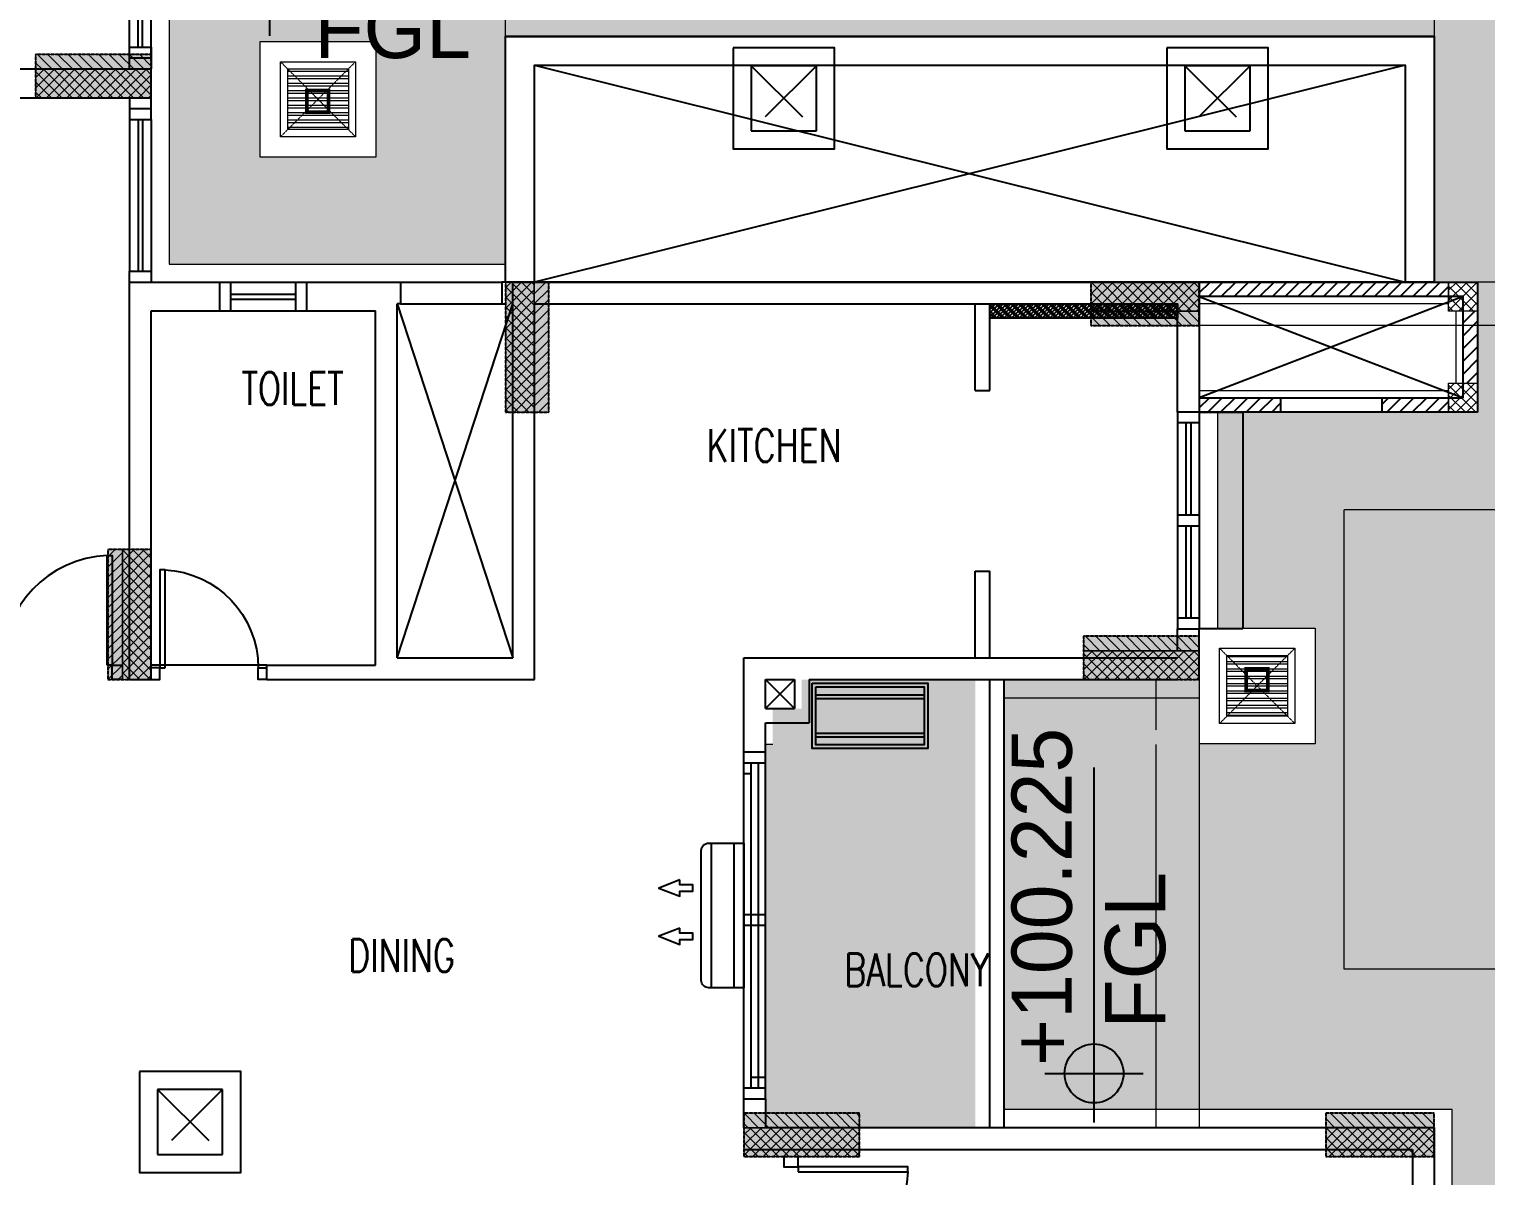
# Model space of a CAD drawing. Header units: millimetres. Extents: x 7964926 to 16080295, y -6277184 to -2986664.
# Drawn here: x 8081966 to 8092044, y -3120893 to -3112960 of the extents above; entities that cross this region are included whole.
import ezdxf

# ---------------------------------------------------------------- set-up
doc = ezdxf.new("R2010")
doc.units = ezdxf.units.MM
doc.header["$LTSCALE"] = 2000
doc.header["$MEASUREMENT"] = 0
for name, pattern in [('( Hidden )', [0.375, 0.25, -0.125]), ('1', [0, 0, 0]), ('DASHED2', [0.375, 0.25, -0.125]), ('HIDDEN', [0.375, 0.25, -0.125])]:
    doc.linetypes.add(name, pattern=pattern)
for name, color, linetype in [('a-AC units', 7, 'Continuous'), ('a-chajja', 2, 'HIDDEN'), ('a-col', 8, 'DASHED2'), ('a-cutout', 8, 'Continuous'), ('a-door', 8, 'Continuous'), ('a-ele 1', 8, 'Continuous'), ('a-hat col', 252, 'Continuous'), ('a-hatch', 8, 'Continuous'), ('a-hatch wall', 8, 'Continuous'), ('a-railing', 2, 'Continuous'), ('a-text m', 8, 'Continuous'), ('a-tile drop', 1, 'Continuous'), ('a-wall', 8, 'Continuous'), ('a-window', 8, 'Continuous'), ('EARTHPIT', 230, 'Continuous'), ('L-FL', 7, 'Continuous')]:
    doc.layers.add(name, color=color, linetype=linetype)
for name, color, linetype, lineweight in [('L-CHAMBERS', 50, 'Continuous', 5), ('L-CORECUT', 4, 'Continuous', 5), ('L-ELE 2', 30, 'Continuous', 15), ('L-Paver 400x400', 250, '1', 13), ('L-SHRUBS', 96, 'Continuous', 18), ('STR-Balcony', 250, 'Continuous', 15), ('STR-Capital', 8, 'Continuous', 15), ('STR-Column', 250, 'Continuous', 15), ('STR-Column Hatch', 250, 'Continuous', 15), ('STR-Podium Beam', 8, 'Continuous', 15), ('STR-RCC Up Stand', 250, 'Continuous', 15)]:
    doc.layers.add(name, color=color, linetype=linetype, lineweight=lineweight)
doc.styles.add('a-100 txt m', font='romans.shx', dxfattribs={"width": 0.75, "height": 300})
doc.styles.add('Century Gothic', font='GOTHIC.TTF')
doc.styles.get("Standard").update_dxf_attribs({"font": 'romans.shx', "width": 0.75})
pattern_1 = [(45, (1424320.437, 166168.526), (-44.1941738, 44.1941738), [])]
pattern_2 = [(0, (5508973.427, -3743846.518), (12.5, 25), [0, -25])]
pattern_3 = [(45, (5571326.44, -3614298.786), (-35.3553391, 35.3553391), []), (135, (5571326.44, -3614298.786), (-35.3553391, -35.3553391), [])]
pattern_4 = [(45, (5573976.44, -3612548.786), (-35.3553391, 35.3553391), []), (135, (5573976.44, -3612548.786), (-35.3553391, -35.3553391), [])]
pattern_5 = [(315, (7593847.237, -609275.35), (35.3553391, 35.3553391), []), (45, (7593847.237, -609275.35), (-35.3553391, 35.3553391), [])]
pattern_6 = [(315, (7590072.237, -609275.35), (35.3553391, 35.3553391), []), (45, (7590072.237, -609275.35), (-35.3553391, 35.3553391), [])]
pattern_7 = [(315, (7584972.237, -601950.35), (35.3553391, 35.3553391), []), (45, (7584972.237, -601950.35), (-35.3553391, 35.3553391), [])]
pattern_8 = [(315, (7592222.237, -603425.35), (35.3553391, 35.3553391), []), (45, (7592222.237, -603425.35), (-35.3553391, 35.3553391), [])]
pattern_9 = [(315, (7592222.237, -605975.35), (35.3553391, 35.3553391), []), (45, (7592222.237, -605975.35), (-35.3553391, 35.3553391), [])]
pattern_10 = [(315, (7693102.187, -615762.335), (35.3553391, 35.3553391), [])]
pattern_11 = [(315, (7700352.187, -617537.335), (35.3553391, 35.3553391), [])]
pattern_12 = [(315, (7700352.187, -619787.335), (35.3553391, 35.3553391), [])]
pattern_13 = [(45, (5588088.427, -3504418.836), (-35.3553391, 35.3553391), [])]
pattern_14 = [(315, (7701977.187, -623087.335), (35.3553391, 35.3553391), [])]
pattern_15 = [(315, (7698202.187, -623087.335), (35.3553391, 35.3553391), [])]
pattern_16 = [(45, (5585138.427, -3506168.836), (-35.3553391, 35.3553391), [])]
pattern_17 = [(315, (5577788.427, -3654451.586), (35.3553391, 35.3553391), []), (45, (5577788.427, -3654451.586), (-35.3553391, 35.3553391), [])]
pattern_18 = [(315, (5577787.877, -3655701.586), (35.3553391, 35.3553391), []), (45, (5577787.877, -3655701.586), (-35.3553391, 35.3553391), [])]

# ---------------------------------------------------------------- blocks, each defined once
blk = doc.blocks.new('basement - column')
at = {"layer": 'a-hat col'}
h = blk.add_hatch(color=256, dxfattribs=at)
h.dxf.hatch_style = 1
h.paths.add_polyline_path([(94725, -27074), (93925, -27074), (93925, -27374), (94725, -27374)])
h = blk.add_hatch(color=256, dxfattribs=at)
h.dxf.hatch_style = 1
h.paths.add_polyline_path([(97475, -28649), (97175, -28649), (97175, -29549), (97475, -29549)])
h = blk.add_hatch(color=256, dxfattribs=at)
h.dxf.hatch_style = 1
h.paths.add_polyline_path([(101975, -28649), (101225, -28649), (101225, -28949), (101975, -28949)])
h = blk.add_hatch(color=256, dxfattribs=at)
h.dxf.hatch_style = 1
h.paths.add_polyline_path([(94725, -30499), (94425, -30499), (94425, -31399), (94725, -31399)])
h = blk.add_hatch(color=256, dxfattribs=at)
h.dxf.hatch_style = 1
h.paths.add_polyline_path([(101975, -31099), (101175, -31099), (101175, -31399), (101975, -31399)])
h = blk.add_hatch(color=256, dxfattribs=at)
h.dxf.hatch_style = 1
h.paths.add_polyline_path([(99625, -34399), (98825, -34399), (98825, -34699), (99625, -34699)])
h = blk.add_hatch(color=256, dxfattribs=at)
h.dxf.hatch_style = 1
h.paths.add_polyline_path([(103600, -34399), (102850, -34399), (102850, -34699), (103600, -34699)])
at = {"layer": 'a-col', "linetype": 'DASHED2', "ltscale": 0.001}
for points in [[(93925, -27074), (93925, -27374), (94725, -27374), (94725, -27074)], [(97175, -29549), (97475, -29549), (97475, -28649), (97175, -28649)], [(101225, -28649), (101225, -28949), (101975, -28949), (101975, -28649)], [(94425, -31399), (94725, -31399), (94725, -30499), (94425, -30499)], [(101175, -31099), (101175, -31399), (101975, -31399), (101975, -31099)], [(98825, -34399), (98825, -34699), (99625, -34699), (99625, -34399)], [(102850, -34399), (102850, -34699), (103600, -34699), (103600, -34399)]]:
    blk.add_lwpolyline(points, close=True, dxfattribs=at)
blk = doc.blocks.new('finish lvl')
h = blk.add_hatch(color=256)
edge = h.paths.add_edge_path()
edge.add_ellipse((0.0378, 0.003), major_axis=(-0.0305, 0.0305), ratio=1, start_angle=-45, end_angle=45)
edge.add_line((-0.0053, 0.003), (0.0378, 0.003))
edge.add_line((0.0378, 0.003), (0.0378, 0.0461))
edge = h.paths.add_edge_path()
edge.add_ellipse((0.0378, 0.003), major_axis=(-0.0305, 0.0305), ratio=1, start_angle=135, end_angle=225)
edge.add_line((0.0809, 0.003), (0.0378, 0.003))
edge.add_line((0.0378, 0.003), (0.0378, -0.0401))
for p, q in [((0.0378, 0.0748), (0.0378, -0.0688)), ((-0.034, 0.003), (0.4857, 0.003))]:
    blk.add_line(p, q)
blk.add_ellipse((0.0378, 0.003), major_axis=(-0.0305, 0.0305), ratio=1, start_param=1.570796326794534, end_param=7.85398163397412)
at = {"layer": 'L-FL'}
for tag, p in [('%%P0.00', (0.1256, 0.0357)), ('FIN.LVL.', (0.1075, -0.103))]:
    blk.add_attdef(tag, p, '', height=0.08, dxfattribs=at)
blk = doc.blocks.new('*U163')
blk.add_line((70, 0), (70, 0))
blk.add_lwpolyline([(795, 100), (795, 859), (830, 859), (830, 100)], close=True)
for points in [[(0, 100), (70, 100), (70, 0), (0, 0)], [(900, 0), (830, 0), (830, 100), (900, 100)]]:
    blk.add_lwpolyline(points)
blk.add_arc((830, 100), 760, 92.6396, 180)
blk = doc.blocks.new('*U161')
blk.add_line((70, 0), (70, 0))
blk.add_lwpolyline([(795, 100), (795, 859), (830, 859), (830, 100)], close=True)
for points in [[(0, 100), (70, 100), (70, 0), (0, 0)], [(900, 0), (830, 0), (830, 100), (900, 100)]]:
    blk.add_lwpolyline(points)
blk.add_arc((830, 100), 760, 92.6396, 180)
blk = doc.blocks.new('*U160')
for points in [[(0, 80), (60, 80), (60, 0), (0, 0)], [(800, 80), (740, 80), (740, 0), (800, 0)]]:
    blk.add_lwpolyline(points)
blk.add_lwpolyline([(95, 0), (95, -679), (60, -679), (60, 0)], close=True)
blk.add_arc((57, 2), 683, 273.153, 359.7973)
blk = doc.blocks.new('sd2400')
for p, q in [((0, 150), (2400, 150)), ((75, 150), (75, 0)), ((1200, 150), (1200, 0)), ((1275, 150), (1275, 0)), ((2250, 150), (2250, 100)), ((2325, 150), (2325, 0)), ((0, 0), (2400, 0)), ((75, 100), (2325, 100)), ((75, 50), (2325, 50)), ((150, 100), (150, 0))]:
    blk.add_line(p, q)
blk = doc.blocks.new('AC IDU')
at = {"color": 8}
for p, q in [((419493, 283872), (419493, 284872)), ((419651, 283872), (419651, 284872))]:
    blk.add_line(p, q, dxfattribs=at)
blk.add_lwpolyline([(419423, 284872), (419668, 284872, -0.414214), (419718, 284822), (419718, 283922, -0.414214), (419668, 283872), (419423, 283872)], format="xyb", close=True, dxfattribs=at)
at = {"color": 252}
for points in [[(419867, 284460), (420012, 284516), (419867, 284573), (419867, 284539), (419776, 284539), (419776, 284494), (419867, 284494)], [(419867, 284126), (420012, 284183), (419867, 284239), (419867, 284205), (419776, 284205), (419776, 284160), (419867, 284160)]]:
    blk.add_lwpolyline(points, close=True, dxfattribs=at)
blk = doc.blocks.new('AC ODU')
at = {"color": 8}
for p, q in [((420369, 284087), (421119, 284087)), ((420369, 284062), (421119, 284062)), ((420369, 283822), (421119, 283822)), ((420369, 283797), (421119, 283797))]:
    blk.add_line(p, q, dxfattribs=at)
for points in [[(420344, 284167), (421144, 284167), (421144, 283717), (420344, 283717)], [(420369, 284142), (421119, 284142), (421119, 283742), (420369, 283742)]]:
    blk.add_lwpolyline(points, close=True, dxfattribs=at)
blk = doc.blocks.new('block 2')
at = {"layer": 'a-hatch wall'}
h = blk.add_hatch(dxfattribs=at)
h.set_pattern_fill('ANSI31', color=256, scale=500)
h.set_pattern_definition(pattern_1)
h.paths.add_polyline_path([(8169369, -2878055), (8167644, -2878055), (8167644, -2878155), (8169369, -2878155)])
h = blk.add_hatch(dxfattribs=at)
h.set_pattern_fill('ANSI37', color=256, scale=300)
h.set_pattern_definition([(45, (1424080.5, 166168.526), (-26.5165043, 26.5165043), []), (135, (1424080.5, 166168.526), (-26.5165043, -26.5165043), [])])
h.paths.add_polyline_path([(8166194, -2878205), (8167494, -2878205), (8167494, -2878305), (8166194, -2878305)])
h = blk.add_hatch(dxfattribs=at)
h.set_pattern_fill('ANSI31', color=256, scale=500)
h.set_pattern_definition(pattern_1)
h.paths.add_polyline_path([(8169569, -2878255), (8169469, -2878255), (8169469, -2878755), (8169569, -2878755)])
h = blk.add_hatch(dxfattribs=at)
h.set_pattern_fill('ANSI31', color=256, scale=500)
h.set_pattern_definition(pattern_1)
h.paths.add_polyline_path([(8169369, -2878855), (8168906, -2878855), (8168906, -2878955), (8169369, -2878955)])
h.paths.add_polyline_path([(8168206, -2878855), (8167644, -2878855), (8167644, -2878955), (8168206, -2878955)])
at = {"layer": 'a-chajja', "ltscale": 0.005}
blk.add_lwpolyline([(8167644, -2878955), (8167944, -2878955), (8167944, -2880455), (8167644, -2880455)], dxfattribs=at)
at = {"layer": 'a-cutout', "linetype": 'HIDDEN', "ltscale": 1000}
for p, q in [((8163044, -2876555), (8169069, -2878055)), ((8169069, -2876555), (8163044, -2878055)), ((8162094, -2880655), (8162894, -2878205)), ((8162094, -2878205), (8162894, -2880655)), ((8169469, -2878155), (8167644, -2878855)), ((8167644, -2878155), (8169469, -2878855)), ((8164644, -2880805), (8164844, -2881005)), ((8164644, -2881005), (8164844, -2880805))]:
    blk.add_line(p, q, dxfattribs=at)
at = {"layer": 'a-door'}
for p, q in [((8162119, -2878055), (8162819, -2878055)), ((8162119, -2878205), (8162819, -2878205)), ((8168556, -2878855), (8168556, -2878855))]:
    blk.add_line(p, q, dxfattribs=at)
for points in [[(8168206, -2878855), (8168906, -2878855)], [(8168906, -2878955), (8168206, -2878955)]]:
    blk.add_lwpolyline(points, dxfattribs=at)
at = {"layer": 'a-ele 1'}
for p, q in [((8162844, -2878055), (8162844, -2876355)), ((8162844, -2876355), (8169269, -2876355)), ((8169269, -2876355), (8169269, -2878055)), ((8163044, -2878055), (8163044, -2876555)), ((8163044, -2876555), (8169069, -2876555)), ((8169069, -2876555), (8169069, -2878055)), ((8166094, -2878805), (8166094, -2878205)), ((8166194, -2878805), (8166194, -2878205)), ((8166094, -2878805), (8166194, -2878805)), ((8166094, -2880055), (8166194, -2880055)), ((8166094, -2880655), (8166094, -2880055)), ((8166194, -2880655), (8166194, -2880055))]:
    blk.add_line(p, q, dxfattribs=at)
at = {"layer": 'a-hatch'}
blk.add_lwpolyline([(8166194, -2878205), (8167494, -2878205), (8167494, -2878305), (8166194, -2878305)], close=True, dxfattribs=at)
at = {"layer": 'a-railing'}
for p, q in [((8166194, -2883905), (8166194, -2880805)), ((8166294, -2883905), (8166294, -2880805))]:
    blk.add_line(p, q, dxfattribs=at)
at = {"layer": 'a-tile drop', "color": 8}
blk.add_line((8161194, -2880705), (8160394, -2880705), dxfattribs=at)
at = {"layer": 'a-wall'}
for p, q in [((8156894, -2876580), (8160394, -2876580)), ((8156894, -2876580), (8160394, -2876580)), ((8160394, -2876780), (8160394, -2876580)), ((8160394, -2876780), (8160394, -2876580)), ((8156894, -2876780), (8160394, -2876780)), ((8156894, -2876780), (8160394, -2876780)), ((8160244, -2878055), (8160869, -2878055)), ((8160244, -2880805), (8160244, -2878055)), ((8160869, -2878255), (8160869, -2878055)), ((8161469, -2878055), (8162119, -2878055)), ((8161469, -2878255), (8161469, -2878055)), ((8162119, -2878055), (8162119, -2878205)), ((8162844, -2878055), (8162819, -2878055)), ((8162819, -2878055), (8162819, -2878205)), ((8162894, -2878055), (8167644, -2878055)), ((8162894, -2880655), (8162894, -2878055)), ((8167644, -2878055), (8169569, -2878055)), ((8167644, -2878055), (8167644, -2878955)), ((8169569, -2878055), (8169569, -2878955)), ((8162094, -2880655), (8162094, -2878205)), ((8162119, -2878205), (8162094, -2878205)), ((8162819, -2878205), (8162844, -2878205)), ((8163044, -2878205), (8167494, -2878205)), ((8163044, -2880805), (8163044, -2878205)), ((8167494, -2878955), (8167494, -2878205)), ((8169469, -2878155), (8167644, -2878155)), ((8169469, -2878855), (8169469, -2878155)), ((8160394, -2878255), (8160869, -2878255)), ((8160394, -2880805), (8160394, -2878255)), ((8161469, -2878255), (8161944, -2878255)), ((8161944, -2880705), (8161944, -2878255)), ((8167644, -2878855), (8168206, -2878855)), ((8168206, -2878855), (8168206, -2878955)), ((8168906, -2878855), (8169469, -2878855)), ((8168906, -2878855), (8168906, -2878955)), ((8169569, -2878955), (8168906, -2878955)), ((8167494, -2880455), (8167494, -2880455)), ((8167494, -2880455), (8167644, -2880455)), ((8167494, -2880605), (8167494, -2880455)), ((8167644, -2880605), (8167644, -2880455)), ((8161194, -2880705), (8161944, -2880705)), ((8161194, -2880805), (8161194, -2880705)), ((8162094, -2880655), (8162894, -2880655)), ((8164494, -2880655), (8167494, -2880655)), ((8164494, -2881305), (8164494, -2880655)), ((8167644, -2880805), (8167644, -2880655)), ((8160244, -2880805), (8160394, -2880805)), ((8161194, -2880805), (8163044, -2880805)), ((8164644, -2880805), (8164844, -2880805)), ((8164644, -2881005), (8164644, -2880805)), ((8164844, -2880805), (8164844, -2881005)), ((8164944, -2880805), (8164944, -2881105)), ((8164944, -2880805), (8167494, -2880805)), ((8167644, -2880805), (8167644, -2880805)), ((8164644, -2881005), (8164844, -2881005)), ((8164644, -2881105), (8164944, -2881105)), ((8164644, -2881305), (8164644, -2881105)), ((8164494, -2881305), (8164644, -2881305)), ((8164494, -2883905), (8164494, -2883705)), ((8164494, -2883705), (8164644, -2883705)), ((8164644, -2883705), (8164644, -2883905)), ((8164644, -2883905), (8169269, -2883905)), ((8169269, -2883905), (8169269, -2884655)), ((8164494, -2884055), (8169119, -2884055)), ((8169119, -2884055), (8169119, -2884655))]:
    blk.add_line(p, q, dxfattribs=at)
for points in [[(8160244, -2876580), (8160244, -2876505), (8160394, -2876505), (8160394, -2876580)], [(8160244, -2876780), (8160244, -2876855), (8160394, -2876855), (8160394, -2876780)], [(8168206, -2878955), (8167494, -2878955)]]:
    blk.add_lwpolyline(points, dxfattribs=at)
at = {"layer": 'a-window'}
for p, q in [((8160244, -2876505), (8160244, -2875380)), ((8160304, -2876430), (8160304, -2875380)), ((8160334, -2876430), (8160334, -2875380)), ((8160394, -2876505), (8160394, -2875380)), ((8160244, -2876930), (8160244, -2877980)), ((8160304, -2876930), (8160304, -2877980)), ((8160334, -2876930), (8160334, -2877980)), ((8160394, -2876930), (8160394, -2877980)), ((8160869, -2878055), (8161469, -2878055)), ((8160944, -2878255), (8160944, -2878055)), ((8161394, -2878255), (8161394, -2878055)), ((8160944, -2878138), (8161394, -2878138)), ((8160944, -2878173), (8161394, -2878173)), ((8160869, -2878255), (8161469, -2878255)), ((8167494, -2878955), (8167494, -2880455)), ((8167644, -2879030), (8167494, -2879030)), ((8167551, -2879030), (8167551, -2879668)), ((8167586, -2879030), (8167586, -2879668)), ((8167644, -2878955), (8167644, -2880455)), ((8167644, -2879668), (8167494, -2879668)), ((8167644, -2879668), (8167644, -2879743)), ((8167644, -2879743), (8167494, -2879743)), ((8167551, -2879743), (8167551, -2880380)), ((8167586, -2879743), (8167586, -2880380)), ((8167644, -2880380), (8167494, -2880380))]:
    blk.add_line(p, q, dxfattribs=at)
for points in [[(8160244, -2876505), (8160244, -2876430), (8160394, -2876430), (8160394, -2876505)], [(8160244, -2876855), (8160244, -2876930), (8160394, -2876930), (8160394, -2876855)], [(8160244, -2878055), (8160244, -2877980), (8160394, -2877980), (8160394, -2878055)]]:
    blk.add_lwpolyline(points, dxfattribs=at)
at = {"layer": 'a-AC units'}
blk.add_blockref('AC ODU', (7744621, -3164998), dxfattribs=at)
at = {"layer": 'a-AC units', "rotation": 179.9999999998773}
blk.add_blockref('AC IDU', (8583917, -2598065), dxfattribs=at)
at = {"layer": 'a-door'}
blk.add_blockref('*U161', (8159294, -2880805), dxfattribs=at)
at = {"layer": 'a-door', "xscale": -1}
for name, p, rotation in [('*U160', (8160394, -2880725), 180), ('*U163', (8164769, -2885005), 270)]:
    blk.add_blockref(name, p, dxfattribs=dict(at, rotation=rotation))
at = {"layer": 'a-door', "rotation": 90}
blk.add_blockref('sd2400', (8164644, -2883705), dxfattribs=at)
blk = doc.blocks.new('CHAMBERS')
at = {"layer": 'L-Paver 400x400', "true_color": 0x636466}
h = blk.add_hatch(dxfattribs=at)
h.set_pattern_fill('ANSI32', color=251, scale=135, angle=315)
h.set_pattern_definition([(0, (0.48, 1.42), (1e-14, 50.625), []), (0, (17.355, -15.46), (1e-14, 50.625), [])])
h.paths.add_polyline_path([(7999084, -3148058), (7998664, -3148058), (7998664, -3148478), (7999084, -3148478)])
at = {"layer": 'L-CHAMBERS', "color": 42}
for points in [[(7999274, -3148668), (7998474, -3148668), (7998474, -3147868), (7999274, -3147868)], [(7999134, -3148528), (7998614, -3148528), (7998614, -3148008), (7999134, -3148008)], [(7999084, -3148478), (7998664, -3148478), (7998664, -3148058), (7999084, -3148058)]]:
    blk.add_lwpolyline(points, close=True, dxfattribs=at)
at = {"layer": 'L-Paver 400x400', "color": 251, "linetype": '( Hidden )', "ltscale": 0.005, "true_color": 0x636466}
for p, q in [((7998614, -3148008), (7999134, -3148528)), ((7998614, -3148528), (7999134, -3148008))]:
    blk.add_line(p, q, dxfattribs=at)
blk = doc.blocks.new('GI-1')
at = {"layer": 'EARTHPIT', "color": 8, "linetype": '( Hidden )'}
for p, q in [((-225, 225), (225, -225)), ((225, 225), (-225, -225))]:
    blk.add_line(p, q, dxfattribs=at)
at = {"layer": 'EARTHPIT', "color": 7}
blk.add_lwpolyline([(-350, 350), (-350, -350), (350, -350), (350, 350)], close=True, dxfattribs=at)
at = {"layer": 'EARTHPIT', "color": 7, "linetype": '( Hidden )'}
blk.add_lwpolyline([(-225, 225), (-225, -225), (225, -225), (225, 225)], close=True, dxfattribs=at)

msp = doc.modelspace()

# ---------------------------------------------------------------- hatches: boundary and pattern name
at = {"layer": 'a-hatch wall'}
h = msp.add_hatch(dxfattribs=at)
h.set_pattern_fill('ANSI37', color=256, scale=300)
h.set_pattern_definition([(45, (1346497.907, -70486.104), (-26.5165043, 26.5165043), []), (135, (1346497.907, -70486.104), (-26.5165043, -26.5165043), [])])
h.paths.add_polyline_path([(8088611.1, -3114860), (8089911.1, -3114860), (8089911.1, -3114960), (8088611.1, -3114960)])
at = {"layer": 'L-SHRUBS'}
h = msp.add_hatch(dxfattribs=at)
h.set_pattern_fill('GRASS', color=256, scale=200)
h.paths.add_polyline_path([(8083565.1, -3113844.9), (8083565.1, -3113046.3), (8084365.1, -3113046.3), (8084365.1, -3113844.9)])
h.paths.add_polyline_path([(8090862.2, -3105189.5), (8090862.2, -3105988.1), (8090062.2, -3105988.1), (8090062.2, -3105189.5)])
h.paths.add_polyline_path([(8092101.4, -3105074.1), (8092101.4, -3104724.1), (8092451.4, -3104724.1), (8092451.4, -3105074.1)])
h.paths.add_polyline_path([(8090186.1, -3104660), (8090186, -3105135), (8088711.3, -3105135), (8088711.3, -3107985), (8091811, -3107985), (8091811.1, -3108860), (8091986.3, -3108860), (8091986.3, -3109560), (8091686.3, -3109560), (8091686.3, -3111060), (8091986.3, -3111060), (8091986.3, -3111960), (8091686.3, -3111960), (8091686.2, -3111960), (8091686.2, -3111960), (8090936.3, -3111960), (8090936.3, -3112085), (8089436.3, -3112085), (8089436.3, -3112085), (8082936.1, -3112085), (8082936.2, -3113584.9), (8082936.2, -3113585), (8082936.2, -3114635), (8082936.2, -3114585), (8083286.3, -3114585), (8083886.3, -3114585), (8084511.3, -3114585), (8085261.3, -3114585), (8085261.3, -3113010), (8085379.2, -3113010), (8092576.2, -3113010), (8092576.2, -3109405.2), (8092575.2, -3109404.1), (8092574.3, -3109403.1), (8092573.4, -3109402), (8092572.4, -3109400.9), (8092571.5, -3109399.8), (8092570.7, -3109398.7), (8092569.8, -3109397.6), (8092568.9, -3109396.5), (8092568.1, -3109395.3), (8092567.2, -3109394.2), (8092566.4, -3109393), (8092565.6, -3109391.9), (8092564.8, -3109390.7), (8092564, -3109389.5), (8092563.2, -3109388.3), (8092562.5, -3109387.1), (8092561.7, -3109385.9), (8092561, -3109384.7), (8092560.3, -3109383.5), (8092559.6, -3109382.3), (8092558.9, -3109381), (8092558.2, -3109379.8), (8092557.6, -3109378.5), (8092556.9, -3109377.2), (8092556.3, -3109376), (8092555.7, -3109374.7), (8092555.1, -3109373.4), (8092554.5, -3109372.1), (8092553.9, -3109370.8), (8092553.4, -3109369.5), (8092552.8, -3109368.2), (8092552.3, -3109366.9), (8092551.8, -3109365.5), (8092551.3, -3109364.2), (8092550.8, -3109362.9), (8092550.4, -3109361.5), (8092549.9, -3109360.2), (8092549.5, -3109358.8), (8092549.1, -3109357.5), (8092548.7, -3109356.1), (8092548.3, -3109354.8), (8092547.9, -3109353.4), (8092547.6, -3109352), (8092547.2, -3109350.6), (8092546.9, -3109349.2), (8092546.6, -3109347.9), (8092546.3, -3109346.5), (8092546.1, -3109345.1), (8092545.8, -3109343.7), (8092545.6, -3109342.3), (8092545.3, -3109340.9), (8092545.1, -3109339.5), (8092545, -3109338.1), (8092544.8, -3109336.7), (8092544.6, -3109335.2), (8092544.5, -3109333.8), (8092544.4, -3109332.4), (8092544.3, -3109331), (8092544.2, -3109329.6), (8092544.1, -3109328.2), (8092544, -3109326.8), (8092544, -3109325.3), (8092544, -3109323.9), (8092544, -3109322.5), (8092544, -3109321.1), (8092544, -3109319.7), (8092544, -3109318.2), (8092544.1, -3109316.8), (8092544.2, -3109315.4), (8092544.3, -3109314), (8092544.4, -3109312.6), (8092544.5, -3109311.2), (8092544.6, -3109309.8), (8092544.8, -3109308.3), (8092545, -3109306.9), (8092545.1, -3109305.5), (8092545.3, -3109304.1), (8092545.6, -3109302.7), (8092545.8, -3109301.3), (8092546.1, -3109299.9), (8092546.3, -3109298.5), (8092546.6, -3109297.1), (8092546.9, -3109295.8), (8092547.2, -3109294.4), (8092547.6, -3109293), (8092547.9, -3109291.6), (8092548.3, -3109290.2), (8092548.7, -3109288.9), (8092549.1, -3109287.5), (8092549.5, -3109286.2), (8092549.9, -3109284.8), (8092550.4, -3109283.5), (8092550.8, -3109282.1), (8092551.3, -3109280.8), (8092551.8, -3109279.5), (8092552.3, -3109278.1), (8092552.8, -3109276.8), (8092553.4, -3109275.5), (8092553.9, -3109274.2), (8092554.5, -3109272.9), (8092555.1, -3109271.6), (8092555.7, -3109270.3), (8092556.3, -3109269), (8092556.9, -3109267.8), (8092557.6, -3109266.5), (8092558.2, -3109265.2), (8092558.9, -3109264), (8092559.6, -3109262.7), (8092560.3, -3109261.5), (8092561, -3109260.3), (8092561.7, -3109259.1), (8092562.5, -3109257.9), (8092563.2, -3109256.7), (8092564, -3109255.5), (8092564.8, -3109254.3), (8092565.6, -3109253.1), (8092566.4, -3109252), (8092567.2, -3109250.8), (8092568.1, -3109249.7), (8092568.9, -3109248.5), (8092569.8, -3109247.4), (8092570.7, -3109246.3), (8092571.5, -3109245.2), (8092572.4, -3109244.1), (8092573.4, -3109243), (8092574.3, -3109241.9), (8092575.2, -3109240.9), (8092576.2, -3109239.8), (8092576.2, -3102460), (8091986.3, -3102460), (8091986.3, -3103160), (8090361.3, -3103160), (8090361.3, -3104660)])
h = msp.add_hatch(dxfattribs=at)
h.set_pattern_fill('GRASS', color=256, scale=200)
h.paths.add_polyline_path([(8090186.3, -3117104.6), (8090860.8, -3117104.6), (8090862.2, -3117903.2), (8090062.2, -3117903.2), (8090062.2, -3117110), (8090186.3, -3117110), (8090061.3, -3117110), (8090061.3, -3117460), (8089261.2, -3117460), (8088711.3, -3117460), (8088711.3, -3120435), (8091811, -3120435), (8091811.1, -3121310), (8091986.3, -3121310), (8091986.3, -3122010), (8091811.2, -3122010), (8091811.3, -3123510), (8091986.3, -3123510), (8091986.3, -3124410), (8091686.2, -3124410), (8091686.2, -3124410), (8090936.3, -3124410), (8090936.3, -3124660), (8089436.3, -3124660), (8089436.3, -3124410), (8087286.3, -3124410), (8087286.3, -3125110), (8092576.2, -3125110), (8092576.2, -3113010), (8091686.3, -3113010), (8091686.3, -3114710), (8091986.3, -3114710), (8091986.3, -3115610), (8090186.3, -3115610)])
at = {"layer": 'STR-Balcony', "linetype": 'Continuous'}
h = msp.add_hatch(dxfattribs=at)
h.set_pattern_fill('DOTS', color=256, scale=400, style=0)
h.set_pattern_definition(pattern_2)
h.paths.add_polyline_path([(8087311.1, -3117660), (8087111.1, -3117660), (8087111.1, -3117910), (8087061.1, -3117910), (8087061.1, -3120560), (8088511.1, -3120560), (8088511.1, -3117460), (8087311.1, -3117460)])
h = msp.add_hatch(dxfattribs=at)
h.set_pattern_fill('DOTS', color=256, scale=400, style=0)
h.set_pattern_definition(pattern_2)
h.paths.add_polyline_path([(8087311.1, -3117660), (8087111.1, -3117660), (8087111.1, -3117910), (8087061.1, -3117910), (8087061.1, -3120560), (8088511.1, -3120560), (8088511.1, -3117460), (8087311.1, -3117460)])
at = {"layer": 'STR-Column Hatch'}
h = msp.add_hatch(dxfattribs=at)
h.set_pattern_fill('ANSI31', color=250, scale=400, angle=-90)
h.set_pattern_definition(pattern_10)
h.paths.add_polyline_path([(8082011.1, -3113135), (8082011.1, -3113235), (8082811.1, -3113235), (8082811.1, -3113135)])
h = msp.add_hatch(dxfattribs=at)
h.set_pattern_fill('ANSI31', color=250, scale=400, angle=-90)
h.set_pattern_definition(pattern_10)
h.paths.add_polyline_path([(8082011.1, -3113135), (8082011.1, -3113235), (8082811.1, -3113235), (8082811.1, -3113135)])
h = msp.add_hatch(dxfattribs=at)
h.set_pattern_fill('ANSI37', color=250, scale=400, angle=-90)
h.set_pattern_definition(pattern_7)
h.paths.add_polyline_path([(8082011.1, -3113235), (8082011.1, -3113435), (8082811.1, -3113435), (8082811.1, -3113235)])
h = msp.add_hatch(dxfattribs=at)
h.set_pattern_fill('ANSI37', color=250, scale=400, angle=-90)
h.set_pattern_definition(pattern_7)
h.paths.add_polyline_path([(8082011.1, -3113235), (8082011.1, -3113435), (8082811.1, -3113435), (8082811.1, -3113235)])
h = msp.add_hatch(dxfattribs=at)
h.set_pattern_fill('ANSI37', color=250, scale=400, angle=-90)
h.set_pattern_definition(pattern_7)
h.paths.add_polyline_path([(8082011.1, -3113235), (8082011.1, -3113435), (8082811.1, -3113435), (8082811.1, -3113235)])
h = msp.add_hatch(dxfattribs=at)
h.set_pattern_fill('ANSI37', color=250, scale=400, angle=-90)
h.set_pattern_definition(pattern_7)
h.paths.add_polyline_path([(8082011.1, -3113235), (8082011.1, -3113435), (8082811.1, -3113435), (8082811.1, -3113235)])
h = msp.add_hatch(dxfattribs=at)
h.set_pattern_fill('ANSI37', color=250, scale=400)
h.set_pattern_definition(pattern_4)
h.paths.add_polyline_path([(8085261.1, -3115610), (8085461.1, -3115610), (8085461.1, -3114710), (8085261.1, -3114710)])
h = msp.add_hatch(dxfattribs=at)
h.set_pattern_fill('ANSI37', color=250, scale=400)
h.set_pattern_definition(pattern_4)
h.paths.add_polyline_path([(8085261.1, -3115610), (8085461.1, -3115610), (8085461.1, -3114710), (8085261.1, -3114710)])
h = msp.add_hatch(dxfattribs=at)
h.set_pattern_fill('ANSI37', color=250, scale=400)
h.set_pattern_definition(pattern_4)
h.paths.add_polyline_path([(8085261.1, -3115610), (8085461.1, -3115610), (8085461.1, -3114710), (8085261.1, -3114710)])
h = msp.add_hatch(dxfattribs=at)
h.set_pattern_fill('ANSI37', color=250, scale=400)
h.set_pattern_definition(pattern_4)
h.paths.add_polyline_path([(8085261.1, -3115610), (8085461.1, -3115610), (8085461.1, -3114710), (8085261.1, -3114710)])
h = msp.add_hatch(dxfattribs=at)
h.set_pattern_fill('ANSI31', color=250, scale=400)
h.set_pattern_definition(pattern_13)
h.paths.add_polyline_path([(8085461.1, -3115610), (8085561.1, -3115610), (8085561.1, -3114710), (8085461.1, -3114710)])
h = msp.add_hatch(dxfattribs=at)
h.set_pattern_fill('ANSI31', color=250, scale=400)
h.set_pattern_definition(pattern_13)
h.paths.add_polyline_path([(8085461.1, -3115610), (8085561.1, -3115610), (8085561.1, -3114710), (8085461.1, -3114710)])
h = msp.add_hatch(dxfattribs=at)
h.set_pattern_fill('ANSI37', color=250, scale=400, angle=-90)
h.set_pattern_definition(pattern_8)
h.paths.add_polyline_path([(8089311.1, -3114710), (8089311.1, -3114910), (8090061.1, -3114910), (8090061.1, -3114710)])
h = msp.add_hatch(dxfattribs=at)
h.set_pattern_fill('ANSI37', color=250, scale=400, angle=-90)
h.set_pattern_definition(pattern_8)
h.paths.add_polyline_path([(8089311.1, -3114710), (8089311.1, -3114910), (8090061.1, -3114910), (8090061.1, -3114710)])
h = msp.add_hatch(dxfattribs=at)
h.set_pattern_fill('ANSI37', color=250, scale=400, angle=-90)
h.set_pattern_definition(pattern_8)
h.paths.add_polyline_path([(8089311.1, -3114710), (8089311.1, -3114910), (8090061.1, -3114910), (8090061.1, -3114710)])
h = msp.add_hatch(dxfattribs=at)
h.set_pattern_fill('ANSI37', color=250, scale=400, angle=-90)
h.set_pattern_definition(pattern_8)
h.paths.add_polyline_path([(8089311.1, -3114710), (8089311.1, -3114910), (8090061.1, -3114910), (8090061.1, -3114710)])
h = msp.add_hatch(dxfattribs=at)
h.set_pattern_fill('ANSI37', color=250, scale=400, angle=-90)
h.set_pattern_definition(pattern_17)
h.paths.add_polyline_path([(8091786.1, -3114710), (8091986.1, -3114710), (8091986.1, -3114910), (8091786.1, -3114910)])
h = msp.add_hatch(dxfattribs=at)
h.set_pattern_fill('ANSI37', color=250, scale=400, angle=-90)
h.set_pattern_definition(pattern_17)
h.paths.add_polyline_path([(8091786.1, -3114710), (8091986.1, -3114710), (8091986.1, -3114910), (8091786.1, -3114910)])
h = msp.add_hatch(dxfattribs=at)
h.set_pattern_fill('ANSI31', color=250, scale=400, angle=-90)
h.set_pattern_definition(pattern_11)
h.paths.add_polyline_path([(8089311.1, -3114910), (8089311.1, -3115010), (8090061.1, -3115010), (8090061.1, -3114910)])
h = msp.add_hatch(dxfattribs=at)
h.set_pattern_fill('ANSI31', color=250, scale=400, angle=-90)
h.set_pattern_definition(pattern_11)
h.paths.add_polyline_path([(8089311.1, -3114910), (8089311.1, -3115010), (8090061.1, -3115010), (8090061.1, -3114910)])
h = msp.add_hatch(dxfattribs=at)
h.set_pattern_fill('ANSI37', color=250, scale=400, angle=-90)
h.set_pattern_definition(pattern_18)
h.paths.add_polyline_path([(8091786.1, -3115410), (8091986.1, -3115410), (8091986.1, -3115610), (8091786.1, -3115610)])
h = msp.add_hatch(dxfattribs=at)
h.set_pattern_fill('ANSI37', color=250, scale=400, angle=-90)
h.set_pattern_definition(pattern_18)
h.paths.add_polyline_path([(8091786.1, -3115410), (8091986.1, -3115410), (8091986.1, -3115610), (8091786.1, -3115610)])
h = msp.add_hatch(dxfattribs=at)
h.set_pattern_fill('ANSI31', color=250, scale=400)
h.set_pattern_definition(pattern_16)
h.paths.add_polyline_path([(8082511.1, -3117460), (8082611.1, -3117460), (8082611.1, -3116560), (8082511.1, -3116560)])
h = msp.add_hatch(dxfattribs=at)
h.set_pattern_fill('ANSI31', color=250, scale=400)
h.set_pattern_definition(pattern_16)
h.paths.add_polyline_path([(8082511.1, -3117460), (8082611.1, -3117460), (8082611.1, -3116560), (8082511.1, -3116560)])
h = msp.add_hatch(dxfattribs=at)
h.set_pattern_fill('ANSI37', color=250, scale=400)
h.set_pattern_definition(pattern_3)
h.paths.add_polyline_path([(8082611.1, -3117460), (8082811.1, -3117460), (8082811.1, -3116560), (8082611.1, -3116560)])
h = msp.add_hatch(dxfattribs=at)
h.set_pattern_fill('ANSI37', color=250, scale=400)
h.set_pattern_definition(pattern_3)
h.paths.add_polyline_path([(8082611.1, -3117460), (8082811.1, -3117460), (8082811.1, -3116560), (8082611.1, -3116560)])
h = msp.add_hatch(dxfattribs=at)
h.set_pattern_fill('ANSI37', color=250, scale=400)
h.set_pattern_definition(pattern_3)
h.paths.add_polyline_path([(8082611.1, -3117460), (8082811.1, -3117460), (8082811.1, -3116560), (8082611.1, -3116560)])
h = msp.add_hatch(dxfattribs=at)
h.set_pattern_fill('ANSI37', color=250, scale=400)
h.set_pattern_definition(pattern_3)
h.paths.add_polyline_path([(8082611.1, -3117460), (8082811.1, -3117460), (8082811.1, -3116560), (8082611.1, -3116560)])
h = msp.add_hatch(dxfattribs=at)
h.set_pattern_fill('ANSI31', color=250, scale=400, angle=-90)
h.set_pattern_definition(pattern_12)
h.paths.add_polyline_path([(8089261.1, -3117160), (8089261.1, -3117260), (8090061.1, -3117260), (8090061.1, -3117160)])
h = msp.add_hatch(dxfattribs=at)
h.set_pattern_fill('ANSI31', color=250, scale=400, angle=-90)
h.set_pattern_definition(pattern_12)
h.paths.add_polyline_path([(8089261.1, -3117160), (8089261.1, -3117260), (8090061.1, -3117260), (8090061.1, -3117160)])
h = msp.add_hatch(dxfattribs=at)
h.set_pattern_fill('ANSI37', color=250, scale=400, angle=-90)
h.set_pattern_definition(pattern_9)
h.paths.add_polyline_path([(8089261.1, -3117260), (8089261.1, -3117460), (8090061.1, -3117460), (8090061.1, -3117260)])
h = msp.add_hatch(dxfattribs=at)
h.set_pattern_fill('ANSI37', color=250, scale=400, angle=-90)
h.set_pattern_definition(pattern_9)
h.paths.add_polyline_path([(8089261.1, -3117260), (8089261.1, -3117460), (8090061.1, -3117460), (8090061.1, -3117260)])
h = msp.add_hatch(dxfattribs=at)
h.set_pattern_fill('ANSI37', color=250, scale=400, angle=-90)
h.set_pattern_definition(pattern_9)
h.paths.add_polyline_path([(8089261.1, -3117260), (8089261.1, -3117460), (8090061.1, -3117460), (8090061.1, -3117260)])
h = msp.add_hatch(dxfattribs=at)
h.set_pattern_fill('ANSI37', color=250, scale=400, angle=-90)
h.set_pattern_definition(pattern_9)
h.paths.add_polyline_path([(8089261.1, -3117260), (8089261.1, -3117460), (8090061.1, -3117460), (8090061.1, -3117260)])
h = msp.add_hatch(dxfattribs=at)
h.set_pattern_fill('ANSI31', color=250, scale=400, angle=-90)
h.set_pattern_definition(pattern_15)
h.paths.add_polyline_path([(8086911.1, -3120460), (8086911.1, -3120560), (8087711.1, -3120560), (8087711.1, -3120460)])
h = msp.add_hatch(dxfattribs=at)
h.set_pattern_fill('ANSI31', color=250, scale=400, angle=-90)
h.set_pattern_definition(pattern_15)
h.paths.add_polyline_path([(8086911.1, -3120460), (8086911.1, -3120560), (8087711.1, -3120560), (8087711.1, -3120460)])
h = msp.add_hatch(dxfattribs=at)
h.set_pattern_fill('ANSI31', color=250, scale=400, angle=-90)
h.set_pattern_definition(pattern_14)
h.paths.add_polyline_path([(8090936.1, -3120460), (8090936.1, -3120560), (8091686.1, -3120560), (8091686.1, -3120460)])
h = msp.add_hatch(dxfattribs=at)
h.set_pattern_fill('ANSI31', color=250, scale=400, angle=-90)
h.set_pattern_definition(pattern_14)
h.paths.add_polyline_path([(8090936.1, -3120460), (8090936.1, -3120560), (8091686.1, -3120560), (8091686.1, -3120460)])
h = msp.add_hatch(dxfattribs=at)
h.set_pattern_fill('ANSI37', color=250, scale=400, angle=-90)
h.set_pattern_definition(pattern_6)
h.paths.add_polyline_path([(8086911.1, -3120560), (8086911.1, -3120760), (8087711.1, -3120760), (8087711.1, -3120560)])
h = msp.add_hatch(dxfattribs=at)
h.set_pattern_fill('ANSI37', color=250, scale=400, angle=-90)
h.set_pattern_definition(pattern_6)
h.paths.add_polyline_path([(8086911.1, -3120560), (8086911.1, -3120760), (8087711.1, -3120760), (8087711.1, -3120560)])
h = msp.add_hatch(dxfattribs=at)
h.set_pattern_fill('ANSI37', color=250, scale=400, angle=-90)
h.set_pattern_definition(pattern_5)
h.paths.add_polyline_path([(8090936.1, -3120560), (8090936.1, -3120760), (8091686.1, -3120760), (8091686.1, -3120560)])
h = msp.add_hatch(dxfattribs=at)
h.set_pattern_fill('ANSI37', color=250, scale=400, angle=-90)
h.set_pattern_definition(pattern_5)
h.paths.add_polyline_path([(8090936.1, -3120560), (8090936.1, -3120760), (8091686.1, -3120760), (8091686.1, -3120560)])
h = msp.add_hatch(dxfattribs=at)
h.set_pattern_fill('ANSI37', color=250, scale=400, angle=-90)
h.set_pattern_definition(pattern_5)
h.paths.add_polyline_path([(8090936.1, -3120560), (8090936.1, -3120760), (8091686.1, -3120760), (8091686.1, -3120560)])
h = msp.add_hatch(dxfattribs=at)
h.set_pattern_fill('ANSI37', color=250, scale=400, angle=-90)
h.set_pattern_definition(pattern_5)
h.paths.add_polyline_path([(8090936.1, -3120560), (8090936.1, -3120760), (8091686.1, -3120760), (8091686.1, -3120560)])

# ---------------------------------------------------------------- linework, layer by layer
at = {"layer": 'a-cutout', "linetype": 'HIDDEN', "ltscale": 1000}
for p, q in [((8085461.3, -3113210), (8091486.3, -3114710)), ((8091486.3, -3113210), (8085461.3, -3114710)), ((8085461.3, -3113210), (8091486.3, -3114710)), ((8091486.3, -3113210), (8085461.3, -3114710))]:
    msp.add_line(p, q, dxfattribs=at)
at = {"layer": 'a-ele 1'}
for points in [[(8085261.3, -3114710), (8085261.3, -3113010), (8091686.3, -3113010), (8091686.3, -3114710)], [(8085461.3, -3114710), (8085461.3, -3113210), (8091486.3, -3113210), (8091486.3, -3114710)]]:
    msp.add_lwpolyline(points, close=True, dxfattribs=at)
at = {"layer": 'L-CORECUT', "const_width": 25}
for points in [[(8083888, -3113384.7), (8084038, -3113384.7), (8084038, -3113534.7), (8083888, -3113534.7)], [(8083888, -3113384.7), (8084038, -3113384.7), (8084038, -3113534.7), (8083888, -3113534.7)], [(8090386.3, -3117385), (8090536.3, -3117385), (8090536.3, -3117535), (8090386.3, -3117535)], [(8090386.3, -3117385), (8090536.3, -3117385), (8090536.3, -3117535), (8090386.3, -3117535)]]:
    msp.add_lwpolyline(points, close=True, dxfattribs=at)
at = {"layer": 'L-ELE 2'}
for points in [[(8082811.3, -3114710), (8082811.1, -3111960), (8091686.1, -3111960)], [(8091986.1, -3111960), (8091986.1, -3112085), (8082936.1, -3112085), (8082936.2, -3114585), (8085261.1, -3114585)], [(8082811.3, -3114710), (8085236.3, -3114710)], [(8090061.3, -3115610), (8090061.3, -3117110)], [(8090186.3, -3115610), (8090186.3, -3117110)], [(8088711.3, -3117460), (8090061.1, -3117460)], [(8091811.3, -3123510), (8091811, -3120435), (8088711.3, -3120435), (8088711.3, -3117585), (8090061.1, -3117585)], [(8091686.3, -3123510), (8091686.1, -3120560), (8088711.3, -3120560)]]:
    msp.add_lwpolyline(points, dxfattribs=at)
at = {"layer": 'STR-Balcony', "linetype": 'Continuous'}
msp.add_lwpolyline([(8087111.1, -3117910), (8087061.1, -3117910), (8087061.1, -3120460)], dxfattribs=at)
msp.add_lwpolyline([(8087111.1, -3117910), (8087061.1, -3117910), (8087061.1, -3120460)], dxfattribs=at)
at = {"layer": 'STR-Capital', "linetype": 'HIDDEN', "ltscale": 0.005}
msp.add_line((8091061.1, -3119460), (8092686.1, -3119460), dxfattribs=at)
msp.add_line((8091061.1, -3119460), (8092686.1, -3119460), dxfattribs=at)
msp.add_lwpolyline([(8091061.1, -3106235), (8095986.1, -3106235), (8095986.1, -3108935), (8092686.1, -3108935), (8092686.1, -3113585), (8095986.1, -3113585), (8095986.1, -3116285), (8091061.1, -3116285), (8091061.1, -3119460)], dxfattribs=at)
msp.add_lwpolyline([(8091061.1, -3106235), (8095986.1, -3106235), (8095986.1, -3108935), (8092686.1, -3108935), (8092686.1, -3113585), (8095986.1, -3113585), (8095986.1, -3116285), (8091061.1, -3116285), (8091061.1, -3119460)], dxfattribs=at)
at = {"layer": 'STR-Column', "color": 8}
for points in [[(8082011.1, -3113135), (8082011.1, -3113235), (8082811.1, -3113235), (8082811.1, -3113135)], [(8082011.1, -3113135), (8082011.1, -3113235), (8082811.1, -3113235), (8082811.1, -3113135)], [(8082011.1, -3113235), (8082011.1, -3113435), (8082811.1, -3113435), (8082811.1, -3113235)], [(8082011.1, -3113235), (8082011.1, -3113435), (8082811.1, -3113435), (8082811.1, -3113235)], [(8082011.1, -3113235), (8082011.1, -3113435), (8082811.1, -3113435), (8082811.1, -3113235)], [(8082011.1, -3113235), (8082011.1, -3113435), (8082811.1, -3113435), (8082811.1, -3113235)], [(8085261.1, -3115610), (8085461.1, -3115610), (8085461.1, -3114710), (8085261.1, -3114710)], [(8085261.1, -3115610), (8085461.1, -3115610), (8085461.1, -3114710), (8085261.1, -3114710)], [(8085261.1, -3115610), (8085461.1, -3115610), (8085461.1, -3114710), (8085261.1, -3114710)], [(8085261.1, -3115610), (8085461.1, -3115610), (8085461.1, -3114710), (8085261.1, -3114710)], [(8085461.1, -3115610), (8085561.1, -3115610), (8085561.1, -3114710), (8085461.1, -3114710)], [(8085461.1, -3115610), (8085561.1, -3115610), (8085561.1, -3114710), (8085461.1, -3114710)], [(8089311.1, -3114710), (8089311.1, -3114910), (8090061.1, -3114910), (8090061.1, -3114710)], [(8089311.1, -3114710), (8089311.1, -3114910), (8090061.1, -3114910), (8090061.1, -3114710)], [(8089311.1, -3114710), (8089311.1, -3114910), (8090061.1, -3114910), (8090061.1, -3114710)], [(8089311.1, -3114710), (8089311.1, -3114910), (8090061.1, -3114910), (8090061.1, -3114710)], [(8091786.1, -3114710), (8091986.1, -3114710), (8091986.1, -3114910), (8091786.1, -3114910)], [(8091786.1, -3114710), (8091986.1, -3114710), (8091986.1, -3114910), (8091786.1, -3114910)], [(8089311.1, -3114910), (8089311.1, -3115010), (8090061.1, -3115010), (8090061.1, -3114910)], [(8089311.1, -3114910), (8089311.1, -3115010), (8090061.1, -3115010), (8090061.1, -3114910)], [(8091786.1, -3115410), (8091986.1, -3115410), (8091986.1, -3115610), (8091786.1, -3115610)], [(8091786.1, -3115410), (8091986.1, -3115410), (8091986.1, -3115610), (8091786.1, -3115610)], [(8082511.1, -3117460), (8082611.1, -3117460), (8082611.1, -3116560), (8082511.1, -3116560)], [(8082511.1, -3117460), (8082611.1, -3117460), (8082611.1, -3116560), (8082511.1, -3116560)], [(8082611.1, -3117460), (8082811.1, -3117460), (8082811.1, -3116560), (8082611.1, -3116560)], [(8082611.1, -3117460), (8082811.1, -3117460), (8082811.1, -3116560), (8082611.1, -3116560)], [(8082611.1, -3117460), (8082811.1, -3117460), (8082811.1, -3116560), (8082611.1, -3116560)], [(8082611.1, -3117460), (8082811.1, -3117460), (8082811.1, -3116560), (8082611.1, -3116560)], [(8089261.1, -3117160), (8089261.1, -3117260), (8090061.1, -3117260), (8090061.1, -3117160)], [(8089261.1, -3117160), (8089261.1, -3117260), (8090061.1, -3117260), (8090061.1, -3117160)], [(8089261.1, -3117260), (8089261.1, -3117460), (8090061.1, -3117460), (8090061.1, -3117260)], [(8089261.1, -3117260), (8089261.1, -3117460), (8090061.1, -3117460), (8090061.1, -3117260)], [(8089261.1, -3117260), (8089261.1, -3117460), (8090061.1, -3117460), (8090061.1, -3117260)], [(8089261.1, -3117260), (8089261.1, -3117460), (8090061.1, -3117460), (8090061.1, -3117260)], [(8086911.1, -3120460), (8086911.1, -3120560), (8087711.1, -3120560), (8087711.1, -3120460)], [(8086911.1, -3120460), (8086911.1, -3120560), (8087711.1, -3120560), (8087711.1, -3120460)], [(8090936.1, -3120460), (8090936.1, -3120560), (8091686.1, -3120560), (8091686.1, -3120460)], [(8090936.1, -3120460), (8090936.1, -3120560), (8091686.1, -3120560), (8091686.1, -3120460)], [(8086911.1, -3120560), (8086911.1, -3120760), (8087711.1, -3120760), (8087711.1, -3120560)], [(8086911.1, -3120560), (8086911.1, -3120760), (8087711.1, -3120760), (8087711.1, -3120560)], [(8090936.1, -3120560), (8090936.1, -3120760), (8091686.1, -3120760), (8091686.1, -3120560)], [(8090936.1, -3120560), (8090936.1, -3120760), (8091686.1, -3120760), (8091686.1, -3120560)], [(8090936.1, -3120560), (8090936.1, -3120760), (8091686.1, -3120760), (8091686.1, -3120560)], [(8090936.1, -3120560), (8090936.1, -3120760), (8091686.1, -3120760), (8091686.1, -3120560)]]:
    msp.add_lwpolyline(points, close=True, dxfattribs=at)
at = {"layer": 'STR-Podium Beam', "linetype": 'HIDDEN', "lineweight": 5, "ltscale": 0.005}
for p, q in [((8085261.1, -3114710), (8085261.1, -3111960)), ((8085261.1, -3114710), (8085261.1, -3111960)), ((8091686.1, -3111960), (8091686.1, -3114710)), ((8091686.1, -3111960), (8091686.1, -3114710)), ((8085461.1, -3114710), (8085461.1, -3113210)), ((8091486.1, -3113210), (8085461.1, -3113210)), ((8085461.1, -3114710), (8085461.1, -3113210)), ((8091486.1, -3113210), (8085461.1, -3113210)), ((8091486.1, -3113210), (8091486.1, -3114710)), ((8091486.1, -3113210), (8091486.1, -3114710)), ((8091486.1, -3114710), (8090061.1, -3114710)), ((8091486.1, -3114710), (8090061.1, -3114710)), ((8094561.1, -3114710), (8091686.1, -3114710)), ((8094561.1, -3114710), (8091686.1, -3114710)), ((8094561.1, -3115010), (8090061.1, -3115010)), ((8094561.1, -3115010), (8090061.1, -3115010)), ((8089761.1, -3117460), (8089761.1, -3117810)), ((8089761.1, -3117460), (8089761.1, -3117810)), ((8090061.1, -3117460), (8090061.1, -3120560)), ((8090061.1, -3117460), (8090061.1, -3120560)), ((8089761.1, -3117910), (8089761.1, -3120560)), ((8089761.1, -3117910), (8089761.1, -3120560))]:
    msp.add_line(p, q, dxfattribs=at)
at = {"layer": 'STR-RCC Up Stand'}
for points in [[(8090061.1, -3114710), (8091786.1, -3114710), (8091786.1, -3114860), (8090061.1, -3114860)], [(8090061.1, -3114710), (8091786.1, -3114710), (8091786.1, -3114860), (8090061.1, -3114860)], [(8091836.1, -3115410), (8091986.1, -3115410), (8091986.1, -3114910), (8091836.1, -3114910)], [(8091836.1, -3115410), (8091986.1, -3115410), (8091986.1, -3114910), (8091836.1, -3114910)], [(8091786.1, -3115610), (8090061.1, -3115610), (8090061.1, -3115460), (8091786.1, -3115460)], [(8091786.1, -3115610), (8090061.1, -3115610), (8090061.1, -3115460), (8091786.1, -3115460)]]:
    msp.add_lwpolyline(points, close=True, dxfattribs=at)

# ---------------------------------------------------------------- block references
at = {"layer": 'a-ele 1', "lineweight": 25}
msp.add_blockref('block 2', (-77582.5, -236654.6), dxfattribs=at)
at = {"layer": 'EARTHPIT'}
for p in [(8087187.3, -3113439), (8090187.3, -3113439), (8083079.8, -3120520.5)]:
    msp.add_blockref('GI-1', p, dxfattribs=at)
at = {"layer": 'L-CHAMBERS', "color": 8}
for p in [(85090.9, 34822.8), (91588, 30764.5)]:
    msp.add_blockref('CHAMBERS', p, dxfattribs=at)
at = {"layer": 'L-FL', "ltscale": 0.5}
ref = msp.add_blockref('finish lvl', (8083450.5, -3112682.3), dxfattribs=dict(at, xscale=4725.606725105103, yscale=4725.606725105103, zscale=4725.606725105103, rotation=0.0002105369682294075))
ref.add_attrib('FIN.LVL.', 'FGL', (8083939.3, -3113160.3, 0), dxfattribs={"ltscale": 0.5, "height": 416.57, "rotation": 0.00021, "style": 'Century Gothic'})
ref.add_attrib('%%P0.00', '+100.20', (8083901.9, -3112514.5), dxfattribs={"ltscale": 0.5, "height": 416.57, "rotation": 0.00021, "style": 'Century Gothic'})
ref = msp.add_blockref('finish lvl', (8089347.3, -3120363.1), dxfattribs=dict(at, xscale=4725.606725105103, yscale=4725.606725105103, zscale=4725.606725105103, rotation=90.00021053696821))
ref.add_attrib('FIN.LVL.', 'FGL', (8089825.4, -3119874.3, 0), dxfattribs={"ltscale": 0.5, "height": 416.57, "rotation": 90.00021, "style": 'Century Gothic'})
ref.add_attrib('%%P0.00', '+100.225', (8089179.5, -3120132.5), dxfattribs={"ltscale": 0.5, "height": 416.57, "rotation": 90.00021, "style": 'Century Gothic'})
at = {"layer": 'STR-Column', "ltscale": 1000}
msp.add_blockref('basement - column', (7988086.1, -3086060.7), dxfattribs=at)

# ---------------------------------------------------------------- texts
at = {"layer": 'a-text m', "char_height": 225, "attachment_point": 3, "style": 'a-100 txt m'}
for s, insert in [('TOILET', (8084143.4, -3115334.1)), ('KITCHEN', (8087586.3, -3115728.4)), ('DINING', (8084911.3, -3119255.6)), ('BALCONY', (8088611.1, -3119355.6))]:
    msp.add_mtext_dynamic_manual_height_columns(s, width=2510.623, gutter_width=1, heights=[0], dxfattribs=dict(at, insert=insert))

doc.saveas('drawing.dxf')
